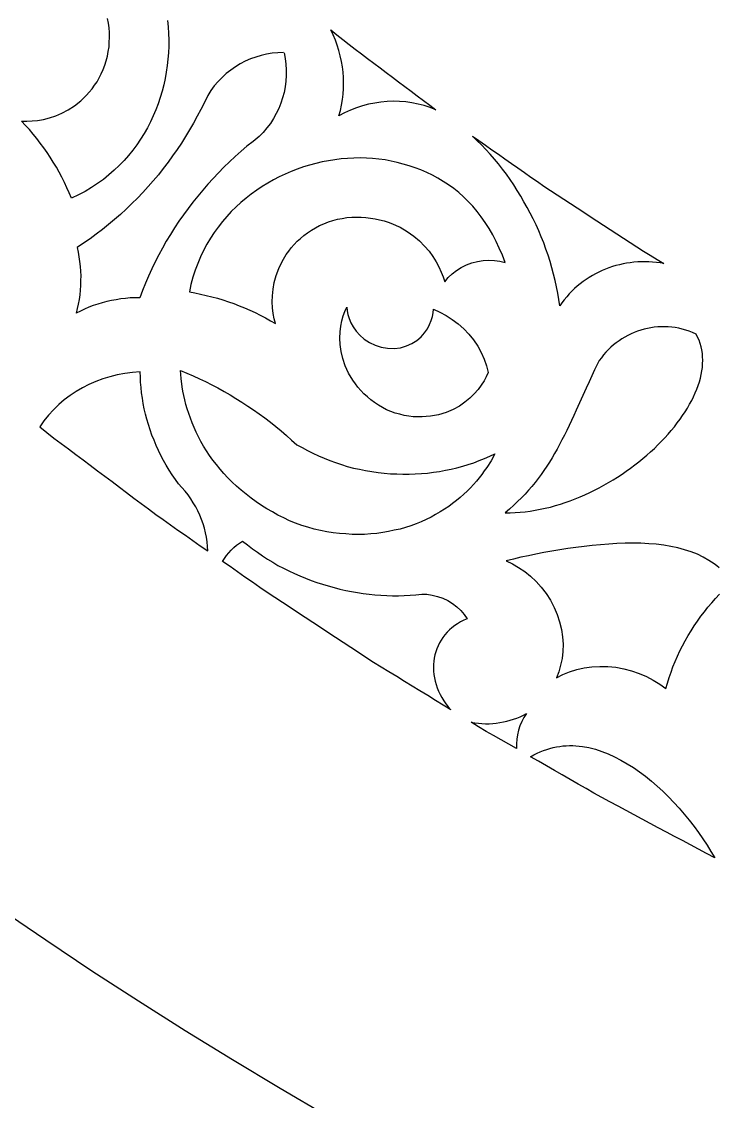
# Model space of a CAD drawing. Extents: x -1903 to -234, y -575 to 545.
# Drawn here: x -1659 to -1574.2, y -498.8 to -367.3 of the extents above; entities that cross this region are included whole.
import ezdxf

# ---------------------------------------------------------------- set-up
doc = ezdxf.new("R2010")
doc.units = 0
doc.layers.add('LAYER_1', color=18, linetype='CONTINUOUS')

msp = doc.modelspace()

# ---------------------------------------------------------------- linework, layer by layer
at = {"layer": 'LAYER_1'}
msp.add_lwpolyline([(-1342.912552403855, 545.219890420859, 0.4142135623730951), (-1902.912552403855, -14.78010957914103, 0.4142135623730951), (-1342.912552403855, -574.780109579141, 0.4142135623730951), (-782.912552403855, -14.78010957914103, 0.4142135623730951)], format="xyb", close=True, dxfattribs=at)
for points in [[(-1641.195678710938, -367.1379089355469), (-1641.118530273438, -367.9131164550781), (-1641.06884765625, -368.6930236816406), (-1641.046508789062, -369.4767150878906), (-1641.0517578125, -370.2630310058594), (-1641.08447265625, -371.0509643554688), (-1641.144897460938, -371.83935546875), (-1641.23291015625, -372.6271362304688), (-1641.348876953125, -373.4132385253906), (-1641.492797851562, -374.1965026855469), (-1641.664672851562, -374.9758911132812), (-1641.864868164062, -375.7501525878906), (-1642.092163085938, -376.5169372558594), (-1642.343383789062, -377.2707824707031), (-1642.623779296875, -378.0168151855469), (-1642.933471679688, -378.7539367675781), (-1643.272827148438, -379.48095703125), (-1643.641845703125, -380.19677734375), (-1644.040771484375, -380.9002075195312), (-1644.469848632812, -381.5901489257812), (-1644.929443359375, -382.265380859375), (-1645.419555664062, -382.9247131347656), (-1645.9404296875, -383.5671081542969), (-1646.492431640625, -384.1912231445312), (-1647.075927734375, -384.7958984375), (-1647.690795898438, -385.3800659179688), (-1648.337524414062, -385.9424438476562), (-1649.016357421875, -386.4818115234375), (-1649.7275390625, -386.9970092773438), (-1650.471313476562, -387.4868469238281), (-1651.247924804688, -387.9501342773438), (-1652.056640625, -388.3842468261719), (-1652.89208984375, -388.78125), (-1653.169189453125, -388.1374816894531), (-1653.445556640625, -387.4942016601562), (-1653.754028320312, -386.8619689941406), (-1654.061889648438, -386.2301330566406), (-1654.401000976562, -385.6117858886719), (-1654.739624023438, -384.9938049316406), (-1655.1083984375, -384.3917541503906), (-1655.476684570312, -383.7900695800781), (-1655.8740234375, -383.2065124511719), (-1656.270874023438, -382.6233215332031), (-1656.695190429688, -382.0603637695312), (-1657.119140625, -381.4976806640625), (-1657.56884765625, -380.9572143554688), (-1658.018432617188, -380.4169616699219), (-1658.491821289062, -379.9007263183594), (-1658.965087890625, -379.3846130371094), (-1658.34716796875, -379.3942565917969), (-1657.697265625, -379.3661499023438), (-1657.016723632812, -379.2936401367188), (-1656.307739257812, -379.1697692871094), (-1655.573974609375, -378.9869689941406), (-1654.820434570312, -378.7374267578125), (-1654.053833007812, -378.4133605957031), (-1653.28271484375, -378.0074157714844), (-1652.517456054688, -377.5130920410156), (-1651.770751953125, -376.9252319335938), (-1651.056274414062, -376.2410583496094), (-1650.723022460938, -375.8505859375), (-1650.389770507812, -375.4601135253906), (-1650.088745117188, -375.0227966308594), (-1649.787475585938, -374.5856018066406), (-1649.526733398438, -374.1048583984375), (-1649.265747070312, -373.6243286132812), (-1649.052978515625, -373.1055297851562), (-1648.83984375, -372.5870666503906), (-1648.681640625, -372.0375671386719), (-1648.523071289062, -371.4884033203125), (-1648.4248046875, -370.9171447753906), (-1648.325927734375, -370.3462829589844), (-1648.290771484375, -369.7632751464844), (-1648.255126953125, -369.1808166503906), (-1648.2841796875, -368.5969543457031), (-1648.312744140625, -368.0135803222656), (-1648.40478515625, -367.4395751953125), (-1648.496337890625, -366.8660278320312)], [(-1627.057861328125, -371.0240478515625), (-1627.75537109375, -371.0479736328125), (-1628.446533203125, -371.1165771484375), (-1629.12939453125, -371.2287902832031), (-1629.801879882812, -371.3837890625), (-1630.462036132812, -371.5806274414062), (-1631.107666015625, -371.8184204101562), (-1631.73681640625, -372.0962829589844), (-1632.34716796875, -372.4132995605469), (-1632.936889648438, -372.7687072753906), (-1633.503662109375, -373.1615295410156), (-1634.045288085938, -373.591064453125), (-1634.559692382812, -374.0564575195312), (-1635.044799804688, -374.5568237304688), (-1635.498291015625, -375.0914306640625), (-1635.91796875, -375.6594848632812), (-1636.3017578125, -376.2601013183594), (-1636.714233398438, -377.106201171875), (-1637.1259765625, -377.9528198242188), (-1637.574462890625, -378.78564453125), (-1638.0224609375, -379.6189270019531), (-1638.506713867188, -380.4358520507812), (-1638.990600585938, -381.2530822753906), (-1639.510131835938, -382.051513671875), (-1640.029296875, -382.8501892089844), (-1640.583251953125, -383.6275634765625), (-1641.13720703125, -384.4050598144531), (-1641.724853515625, -385.1589660644531), (-1642.3125, -385.9129333496094), (-1642.932739257812, -386.6410522460938), (-1643.553100585938, -387.3690185546875), (-1644.204711914062, -388.0691223144531), (-1644.856567382812, -388.7689819335938), (-1645.538208007812, -389.4389343261719), (-1646.22021484375, -390.1086120605469), (-1646.930297851562, -390.74658203125), (-1647.640747070312, -391.3842163085938), (-1648.377563476562, -391.9884643554688), (-1649.114868164062, -392.5923156738281), (-1649.87646484375, -393.1614379882812), (-1650.638916015625, -393.72998046875), (-1651.423583984375, -394.2626647949219), (-1652.209106445312, -394.794677734375), (-1652.096923828125, -395.361328125), (-1651.984252929688, -395.9284057617188), (-1651.911254882812, -396.5032043457031), (-1651.837646484375, -397.0784301757812), (-1651.805053710938, -397.6570739746094), (-1651.77197265625, -398.2361450195312), (-1651.7802734375, -398.8142700195312), (-1651.7880859375, -399.3927917480469), (-1651.837524414062, -399.9659118652344), (-1651.88623046875, -400.5394592285156), (-1651.975952148438, -401.1032104492188), (-1652.065185546875, -401.6673889160156), (-1652.194091796875, -402.2176208496094), (-1652.322631835938, -402.7682189941406)], [(-1626.994995117188, -371.0744323730469), (-1626.864624023438, -371.7616271972656), (-1626.779052734375, -372.4525146484375), (-1626.73779296875, -373.1448669433594), (-1626.740478515625, -373.8365173339844), (-1626.78662109375, -374.5252380371094), (-1626.875732421875, -375.2088623046875), (-1627.007568359375, -375.8851928710938), (-1627.181640625, -376.5517883300781), (-1627.3974609375, -377.2066345214844), (-1627.655029296875, -377.8472595214844), (-1627.95361328125, -378.4714660644531), (-1628.293212890625, -379.0769348144531), (-1628.673217773438, -379.6614379882812), (-1629.093627929688, -380.2225646972656), (-1629.553955078125, -380.7580871582031), (-1630.053833007812, -381.265625), (-1630.786499023438, -381.855224609375), (-1631.519653320312, -382.4443359375), (-1632.231323242188, -383.0663146972656), (-1632.943481445312, -383.6878967285156), (-1633.6318359375, -384.3413696289062), (-1634.320556640625, -384.9944458007812), (-1634.983154296875, -385.6782531738281), (-1635.64599609375, -386.36181640625), (-1636.280395507812, -387.0747680664062), (-1636.9150390625, -387.78759765625), (-1637.519287109375, -388.5282592773438), (-1638.12353515625, -389.2688598632812), (-1638.6953125, -390.0357666015625), (-1639.267211914062, -390.8026428222656), (-1639.804809570312, -391.593994140625), (-1640.342407226562, -392.3854370117188), (-1640.84423828125, -393.199462890625), (-1641.345703125, -394.0137329101562), (-1641.81005859375, -394.8484802246094), (-1642.27392578125, -395.6836242675781), (-1642.69970703125, -396.5370483398438), (-1643.124877929688, -397.3910217285156), (-1643.510864257812, -398.2610778808594), (-1643.896240234375, -399.1316833496094), (-1644.24169921875, -400.0161743164062), (-1644.58642578125, -400.9012756347656), (-1645.16259765625, -400.9164733886719), (-1645.739379882812, -400.9312744140625), (-1646.314819335938, -400.986572265625), (-1646.890869140625, -401.0414428710938), (-1647.461181640625, -401.1370849609375), (-1648.031982421875, -401.2322998046875), (-1648.5927734375, -401.3678283691406), (-1649.154052734375, -401.5029602050781), (-1649.700927734375, -401.677490234375), (-1650.248291015625, -401.8516235351562), (-1650.777221679688, -402.0635070800781), (-1651.306640625, -402.2750549316406), (-1651.813720703125, -402.5223388671875), (-1652.321166992188, -402.7693176269531)], [(-1574.008544921875, -433.8214416503906), (-1574.304565429688, -433.5709228515625), (-1574.611450195312, -433.3329467773438), (-1574.929077148438, -433.1073303222656), (-1575.256958007812, -432.8938903808594), (-1575.942626953125, -432.5023803710938), (-1576.666137695312, -432.1565856933594), (-1577.425415039062, -431.8547058105469), (-1578.218017578125, -431.5948486328125), (-1579.041625976562, -431.3752136230469), (-1579.893920898438, -431.1940612792969), (-1580.772583007812, -431.0494079589844), (-1581.675170898438, -430.9395751953125), (-1582.599487304688, -430.86279296875), (-1583.542846679688, -430.8172302246094), (-1584.503051757812, -430.8011779785156), (-1585.4775390625, -430.8127746582031), (-1586.463989257812, -430.8504028320312), (-1587.459716796875, -430.9122619628906), (-1588.462280273438, -430.9966735839844), (-1589.464477539062, -431.0938415527344), (-1590.460205078125, -431.1965026855469), (-1591.455322265625, -431.3168334960938), (-1592.447021484375, -431.4533386230469), (-1593.427856445312, -431.6112976074219), (-1594.410400390625, -431.7682189941406), (-1595.368774414062, -431.9489135742188), (-1596.328979492188, -432.1285400390625), (-1597.25439453125, -432.3256530761719), (-1598.181274414062, -432.5217895507812), (-1599.062744140625, -432.7291870117188), (-1599.945556640625, -432.9357299804688), (-1599.186767578125, -433.3070068359375), (-1598.4345703125, -433.7457885742188), (-1597.69775390625, -434.2532958984375), (-1596.9853515625, -434.8295288085938), (-1596.307373046875, -435.4726867675781), (-1595.673095703125, -436.179443359375), (-1595.09228515625, -436.9444885253906), (-1594.5732421875, -437.7609558105469), (-1594.123779296875, -438.6202697753906), (-1593.7451171875, -439.5046691894531), (-1593.439575195312, -440.400146484375), (-1593.217651367188, -441.3086853027344), (-1593.079956054688, -442.2191772460938), (-1593.025268554688, -443.1209411621094), (-1593.050659179688, -444.0039672851562), (-1593.151489257812, -444.8594055175781), (-1593.322021484375, -445.6795654296875), (-1593.5556640625, -446.458251953125), (-1593.844970703125, -447.1907348632812), (-1593.065551757812, -446.8052062988281), (-1592.235961914062, -446.4733581542969), (-1591.36181640625, -446.2019348144531), (-1590.44970703125, -445.996826171875), (-1589.5078125, -445.8629760742188), (-1588.545043945312, -445.8040466308594), (-1587.571044921875, -445.8224792480469), (-1586.595947265625, -445.9188537597656), (-1585.629638671875, -446.0923461914062), (-1584.682006835938, -446.3405151367188), (-1583.762084960938, -446.6593933105469), (-1582.878295898438, -447.0437316894531), (-1582.037719726562, -447.4872131347656), (-1581.245971679688, -447.9826965332031), (-1580.496337890625, -448.5020141601562), (-1580.300537109375, -447.8358154296875), (-1580.104370117188, -447.1697692871094), (-1579.87109375, -446.5121765136719), (-1579.637573242188, -445.8547058105469), (-1579.367431640625, -445.2081909179688), (-1579.09716796875, -444.561767578125), (-1578.791259765625, -443.9288024902344), (-1578.484985351562, -443.2959289550781), (-1578.144287109375, -442.6789245605469), (-1577.803588867188, -442.0618591308594), (-1577.429443359375, -441.4630737304688), (-1577.055541992188, -440.8641967773438), (-1576.64990234375, -440.2857360839844), (-1576.244506835938, -439.7071533203125), (-1575.809326171875, -439.1510009765625), (-1575.374389648438, -438.5946960449219), (-1574.911743164062, -438.0626525878906), (-1574.449462890625, -437.5304565429688), (-1573.961547851562, -437.024169921875)]]:
    msp.add_lwpolyline(points, dxfattribs=at)
for points in [[(-1608.510864257812, -378.0180053710938), (-1609.225219726562, -377.7357788085938), (-1609.951416015625, -377.4981689453125), (-1610.687866210938, -377.3049011230469), (-1611.4326171875, -377.1558227539062), (-1612.183715820312, -377.05078125), (-1612.939575195312, -376.9894714355469), (-1613.697998046875, -376.971923828125), (-1614.457153320312, -376.9978942871094), (-1615.215209960938, -377.0672912597656), (-1615.97021484375, -377.1799926757812), (-1616.719970703125, -377.3359680175781), (-1617.462768554688, -377.5350646972656), (-1618.1962890625, -377.7772827148438), (-1618.918701171875, -378.0625305175781), (-1619.6279296875, -378.3908081054688), (-1620.321899414062, -378.7621154785156), (-1620.143432617188, -378.1002502441406), (-1619.998413085938, -377.4341735839844), (-1619.88671875, -376.7650756835938), (-1619.808227539062, -376.0942993164062), (-1619.762451171875, -375.423095703125), (-1619.749267578125, -374.7527465820312), (-1619.7685546875, -374.0844421386719), (-1619.820068359375, -373.4194030761719), (-1619.903686523438, -372.7589111328125), (-1620.019165039062, -372.1041259765625), (-1620.157470703125, -371.4447326660156), (-1620.326049804688, -370.7918090820312), (-1620.525756835938, -370.1477355957031), (-1620.756469726562, -369.5137023925781), (-1621.01806640625, -368.8909606933594), (-1621.310424804688, -368.2806396484375), (-1620.571899414062, -368.8721008300781), (-1619.83349609375, -369.4635009765625), (-1619.094970703125, -370.054931640625), (-1618.347534179688, -370.6347045898438), (-1617.590942382812, -371.2026672363281), (-1616.834228515625, -371.7705993652344), (-1616.077514648438, -372.3385620117188), (-1615.320922851562, -372.9065246582031), (-1614.564208984375, -373.4744567871094), (-1613.8076171875, -374.0423889160156), (-1613.050903320312, -374.6103210449219), (-1612.294189453125, -375.1783142089844), (-1611.53759765625, -375.7462463378906), (-1610.780883789062, -376.3141784667969), (-1610.024291992188, -376.8821105957031), (-1609.267578125, -377.4500427246094)], [(-1580.756103515625, -396.7379150390625), (-1581.210571289062, -396.6571350097656), (-1581.665771484375, -396.5940551757812), (-1582.121459960938, -396.5484313964844), (-1582.576904296875, -396.5200805664062), (-1583.031982421875, -396.5087890625), (-1583.486083984375, -396.5144348144531), (-1583.938842773438, -396.5367126464844), (-1584.389770507812, -396.5755310058594), (-1584.838623046875, -396.6306762695312), (-1585.28466796875, -396.701904296875), (-1585.72216796875, -396.7804870605469), (-1586.156372070312, -396.8750915527344), (-1586.586791992188, -396.9855651855469), (-1587.012939453125, -397.1117858886719), (-1587.434326171875, -397.2535705566406), (-1587.8505859375, -397.4107360839844), (-1588.261352539062, -397.5831604003906), (-1588.666015625, -397.7706298828125), (-1589.064086914062, -397.9730529785156), (-1589.455200195312, -398.1901550292969), (-1589.8388671875, -398.4219360351562), (-1590.214599609375, -398.6681213378906), (-1590.58203125, -398.9285278320312), (-1590.940551757812, -399.2031555175781), (-1591.289672851562, -399.4917297363281), (-1591.629028320312, -399.794189453125), (-1591.958129882812, -400.1102600097656), (-1592.2763671875, -400.43994140625), (-1592.583374023438, -400.7829895019531), (-1592.878540039062, -401.1393432617188), (-1593.161499023438, -401.5087890625), (-1593.431640625, -401.8912048339844), (-1593.553955078125, -401.1148986816406), (-1593.675048828125, -400.3392944335938), (-1593.83349609375, -399.5648803710938), (-1593.99072265625, -398.7912292480469), (-1594.185424804688, -398.0216064453125), (-1594.379028320312, -397.2527160644531), (-1594.610107421875, -396.4906921386719), (-1594.840087890625, -395.7294616699219), (-1595.107177734375, -394.97802734375), (-1595.373291015625, -394.227294921875), (-1595.676025390625, -393.4891357421875), (-1595.977661132812, -392.7516784667969), (-1596.315185546875, -392.0296325683594), (-1596.651733398438, -391.3082275390625), (-1597.023193359375, -390.6048278808594), (-1597.393676757812, -389.9020385742188), (-1597.791748046875, -389.2108459472656), (-1598.182373046875, -388.5105285644531), (-1598.60498046875, -387.8326416015625), (-1599.026733398438, -387.1553649902344), (-1599.478881835938, -386.5027160644531), (-1599.930419921875, -385.8505859375), (-1600.410400390625, -385.2250671386719), (-1600.889770507812, -384.6000061035156), (-1601.395874023438, -384.0033264160156), (-1601.9013671875, -383.4070129394531), (-1602.431396484375, -382.840576171875), (-1602.9609375, -382.2744140625), (-1603.512817382812, -381.7393798828125), (-1604.064453125, -381.20458984375), (-1603.27392578125, -381.7598571777344), (-1602.4833984375, -382.3151245117188), (-1601.692749023438, -382.8704528808594), (-1600.902221679688, -383.4257202148438), (-1600.111694335938, -383.9809875488281), (-1599.321166992188, -384.5362548828125), (-1598.530517578125, -385.0915832519531), (-1597.739990234375, -385.6468505859375), (-1596.949462890625, -386.2021179199219), (-1596.158813476562, -386.7574157714844), (-1595.35791015625, -387.2972717285156), (-1594.55029296875, -387.8274230957031), (-1593.74267578125, -388.3575439453125), (-1592.934936523438, -388.8877258300781), (-1592.12744140625, -389.4178771972656), (-1591.31982421875, -389.947998046875), (-1590.51220703125, -390.4781494140625), (-1589.704467773438, -391.0083312988281), (-1588.896850585938, -391.5384521484375), (-1588.08935546875, -392.0685729980469), (-1587.28173828125, -392.5987243652344), (-1586.473999023438, -393.1288757324219), (-1585.66650390625, -393.6590270996094), (-1584.85888671875, -394.1891479492188), (-1584.051147460938, -394.7193298339844), (-1583.227661132812, -395.224365234375), (-1582.40380859375, -395.7288513183594), (-1581.579956054688, -396.2333679199219)], [(-1600.07177734375, -396.6005859375), (-1600.41796875, -395.7116088867188), (-1600.7919921875, -394.8595581054688), (-1601.18505859375, -394.0325927734375), (-1601.598022460938, -393.232666015625), (-1602.0361328125, -392.4685668945312), (-1602.498657226562, -391.7399597167969), (-1602.984497070312, -391.0464477539062), (-1603.4931640625, -390.3876953125), (-1604.0234375, -389.7633972167969), (-1604.57470703125, -389.1731567382812), (-1605.14599609375, -388.61669921875), (-1605.736572265625, -388.0936279296875), (-1606.345458984375, -387.6035766601562), (-1606.971801757812, -387.1463623046875), (-1607.61474609375, -386.7215270996094), (-1608.273315429688, -386.3288269042969), (-1608.946655273438, -385.9679260253906), (-1609.634033203125, -385.6384582519531), (-1610.334228515625, -385.3402099609375), (-1611.046630859375, -385.0728454589844), (-1611.770141601562, -384.8360595703125), (-1612.490600585938, -384.6114501953125), (-1613.220581054688, -384.4170837402344), (-1613.958984375, -384.2527160644531), (-1614.705078125, -384.1181030273438), (-1615.457641601562, -384.0130615234375), (-1616.216064453125, -383.937255859375), (-1616.97900390625, -383.8905029296875), (-1617.745727539062, -383.8725891113281), (-1618.515014648438, -383.88330078125), (-1619.286010742188, -383.9223937988281), (-1620.057739257812, -383.9896545410156), (-1620.8291015625, -384.0849609375), (-1621.59912109375, -384.2080078125), (-1622.36669921875, -384.3587341308594), (-1623.130859375, -384.5369262695312), (-1623.890380859375, -384.7423706054688), (-1624.644287109375, -384.9749755859375), (-1625.391479492188, -385.2345581054688), (-1626.130859375, -385.5210266113281), (-1626.861450195312, -385.8341369628906), (-1627.58203125, -386.173828125), (-1628.291381835938, -386.5399780273438), (-1628.988525390625, -386.9324340820312), (-1629.67236328125, -387.3511352539062), (-1630.341552734375, -387.7959899902344), (-1630.994873046875, -388.2669067382812), (-1631.631591796875, -388.763671875), (-1632.250122070312, -389.2863464355469), (-1632.849365234375, -389.8348083496094), (-1633.42822265625, -390.4090270996094), (-1633.985595703125, -391.0087890625), (-1634.52001953125, -391.6342163085938), (-1635.030395507812, -392.2851867675781), (-1635.515502929688, -392.9616088867188), (-1635.974243164062, -393.6634826660156), (-1636.405151367188, -394.3907775878906), (-1636.80712890625, -395.1434020996094), (-1637.179077148438, -395.9213256835938), (-1637.519409179688, -396.7245788574219), (-1637.8271484375, -397.5531311035156), (-1638.100952148438, -398.4068603515625), (-1638.339599609375, -399.2858581542969), (-1638.541748046875, -400.1900939941406), (-1637.854248046875, -400.3191833496094), (-1637.167236328125, -400.4478759765625), (-1636.48388671875, -400.6102294921875), (-1635.801147460938, -400.7721862792969), (-1635.124633789062, -400.9675903320312), (-1634.448608398438, -401.1625671386719), (-1633.781494140625, -401.3905639648438), (-1633.11474609375, -401.6182250976562), (-1632.459228515625, -401.8781433105469), (-1631.80419921875, -402.1377563476562), (-1631.162719726562, -402.4286499023438), (-1630.521728515625, -402.7192993164062), (-1629.896728515625, -403.0399780273438), (-1629.271850585938, -403.3605041503906), (-1628.6650390625, -403.7097473144531), (-1628.058471679688, -404.0587463378906), (-1628.2041015625, -403.4568481445312), (-1628.319946289062, -402.8152465820312), (-1628.399536132812, -402.1339111328125), (-1628.435180664062, -401.4134826660156), (-1628.419067382812, -400.6557922363281), (-1628.34228515625, -399.8641662597656), (-1628.195922851562, -399.0433349609375), (-1627.970947265625, -398.2000122070312), (-1627.658569335938, -397.3430786132812), (-1627.251098632812, -396.4834899902344), (-1626.742797851562, -395.6343688964844), (-1626.436279296875, -395.2226257324219), (-1626.129760742188, -394.8108825683594), (-1625.7705078125, -394.4201965332031), (-1625.411376953125, -394.0295104980469), (-1625.001098632812, -393.6686706542969), (-1624.590942382812, -393.3077392578125), (-1624.133056640625, -392.9854431152344), (-1623.675415039062, -392.6629638671875), (-1623.175537109375, -392.3873596191406), (-1622.676147460938, -392.1113891601562), (-1622.141845703125, -391.8894958496094), (-1621.608032226562, -391.6672058105469), (-1621.048583984375, -391.5044555664062), (-1620.489624023438, -391.3412780761719), (-1619.914916992188, -391.2411499023438), (-1619.340942382812, -391.1405944824219), (-1618.761962890625, -391.1043395996094), (-1618.18359375, -391.067626953125), (-1617.61083984375, -391.0941467285156), (-1617.03857421875, -391.1202087402344), (-1616.481689453125, -391.2064208984375), (-1615.917236328125, -391.2811889648438), (-1615.375, -391.4090270996094), (-1614.833374023438, -391.5365600585938), (-1614.322387695312, -391.7127380371094), (-1613.811645507812, -391.8887329101562), (-1613.3369140625, -392.1062622070312), (-1612.862426757812, -392.3237609863281), (-1611.99267578125, -392.826904296875), (-1611.205932617188, -393.3835754394531), (-1610.5029296875, -393.9796752929688), (-1609.882202148438, -394.6023254394531), (-1609.340209960938, -395.2402038574219), (-1608.872192382812, -395.8836364746094), (-1608.473022460938, -396.5244445800781), (-1608.136474609375, -397.1561584472656), (-1607.856689453125, -397.7736206054688), (-1607.627685546875, -398.3730773925781), (-1607.44384765625, -398.95166015625), (-1607.022705078125, -398.455810546875), (-1606.542846679688, -397.9926452636719), (-1606.0078125, -397.57177734375), (-1605.423217773438, -397.2022399902344), (-1604.796875, -396.8919067382812), (-1604.138061523438, -396.6471862792969), (-1603.457275390625, -396.4725646972656), (-1602.765625, -396.3702697753906), (-1602.072509765625, -396.3370361328125), (-1601.38232421875, -396.3616333007812), (-1600.712524414062, -396.4513244628906)], [(-1602.140747070312, -410.0169067382812), (-1602.37353515625, -410.5206604003906), (-1602.653930664062, -411.0376586914062), (-1602.987915039062, -411.5639038085938), (-1603.38134765625, -412.0942077636719), (-1603.840087890625, -412.6217956542969), (-1604.369873046875, -413.1383361816406), (-1604.974853515625, -413.6338195800781), (-1605.658813476562, -414.0963134765625), (-1606.422729492188, -414.5125427246094), (-1607.265502929688, -414.8680114746094), (-1608.182739257812, -415.1475830078125), (-1609.166137695312, -415.33642578125), (-1609.684692382812, -415.3788146972656), (-1610.20361328125, -415.4209899902344), (-1610.7412109375, -415.4057006835938), (-1611.279174804688, -415.39013671875), (-1611.825927734375, -415.3134460449219), (-1612.372924804688, -415.2365417480469), (-1612.917846679688, -415.0969848632812), (-1613.463134765625, -414.9571838378906), (-1613.99462890625, -414.755859375), (-1614.526245117188, -414.5543823242188), (-1615.023803710938, -414.2818908691406), (-1615.5205078125, -414.0077819824219), (-1615.981689453125, -413.6818542480469), (-1616.442749023438, -413.35595703125), (-1616.859985351562, -412.9865417480469), (-1617.277099609375, -412.6171875), (-1617.643920898438, -412.2139587402344), (-1618.010498046875, -411.810791015625), (-1618.3232421875, -411.3837585449219), (-1618.635498046875, -410.9570007324219), (-1619.14892578125, -410.0758361816406), (-1619.55224609375, -409.1859130859375), (-1619.8505859375, -408.3034057617188), (-1620.0517578125, -407.4417724609375), (-1620.165405273438, -406.6116638183594), (-1620.2021484375, -405.8207092285156), (-1620.172607421875, -405.0742492675781), (-1620.087280273438, -404.3751831054688), (-1619.955932617188, -403.7247924804688), (-1619.78759765625, -403.1229553222656), (-1619.589965820312, -402.5684204101562), (-1619.369995117188, -402.0592956542969), (-1619.318725585938, -402.4908142089844), (-1619.222900390625, -402.95068359375), (-1619.073486328125, -403.4355773925781), (-1618.861450195312, -403.9400024414062), (-1618.577880859375, -404.4554748535156), (-1618.215087890625, -404.9702758789062), (-1617.767700195312, -405.4693908691406), (-1617.234130859375, -405.934814453125), (-1616.618041992188, -406.3463745117188), (-1615.928955078125, -406.68359375), (-1615.182983398438, -406.9275207519531), (-1614.401611328125, -407.0635375976562), (-1613.610107421875, -407.083251953125), (-1612.834838867188, -406.9859313964844), (-1612.100219726562, -406.7785339355469), (-1611.427001953125, -406.4744567871094), (-1610.829345703125, -406.0917663574219), (-1610.315795898438, -405.650634765625), (-1609.888427734375, -405.1710815429688), (-1609.544677734375, -404.6714782714844), (-1609.27880859375, -404.1671142578125), (-1609.082397460938, -403.6703491210938), (-1608.946655273438, -403.1900634765625), (-1608.8623046875, -402.7323913574219), (-1608.820678710938, -402.3012084960938), (-1608.037231445312, -402.6470031738281), (-1607.269897460938, -403.0645751953125), (-1606.51953125, -403.5402221679688), (-1605.796630859375, -404.0736389160156), (-1605.117919921875, -404.6709899902344), (-1604.491455078125, -405.32666015625), (-1603.924682617188, -406.0335083007812), (-1603.423706054688, -406.7829895019531), (-1602.993041992188, -407.5659484863281), (-1602.635131835938, -408.3724975585938), (-1602.351318359375, -409.1927185058594)], [(-1576.829345703125, -405.3225402832031), (-1577.242919921875, -405.1395263671875), (-1577.660278320312, -404.9783020019531), (-1578.080932617188, -404.838623046875), (-1578.504150390625, -404.7201538085938), (-1578.929321289062, -404.6226501464844), (-1579.35595703125, -404.5458068847656), (-1579.783325195312, -404.4893188476562), (-1580.2109375, -404.4529418945312), (-1580.63818359375, -404.4364013671875), (-1581.064208984375, -404.4394226074219), (-1581.488525390625, -404.4617309570312), (-1581.910522460938, -404.5030212402344), (-1582.32958984375, -404.5630798339844), (-1582.7451171875, -404.6416320800781), (-1583.156127929688, -404.7384338378906), (-1583.562377929688, -404.8532104492188), (-1583.963012695312, -404.9856872558594), (-1584.357421875, -405.1356201171875), (-1584.744995117188, -405.302734375), (-1585.124877929688, -405.4868774414062), (-1585.496704101562, -405.6877136230469), (-1585.859497070312, -405.9050598144531), (-1586.212646484375, -406.1386413574219), (-1586.555541992188, -406.38818359375), (-1586.887573242188, -406.6535339355469), (-1587.207885742188, -406.9344177246094), (-1587.515747070312, -407.2306213378906), (-1587.810668945312, -407.5418701171875), (-1588.091796875, -407.8679809570312), (-1588.358642578125, -408.2086791992188), (-1588.610229492188, -408.5637817382812), (-1588.845947265625, -408.9330444335938), (-1589.183715820312, -409.6748657226562), (-1589.521118164062, -410.4169311523438), (-1589.858154296875, -411.1591186523438), (-1590.194946289062, -411.9015197753906), (-1590.601806640625, -412.80126953125), (-1591.008056640625, -413.7013244628906), (-1591.413940429688, -414.6016540527344), (-1591.70556640625, -415.2317199707031), (-1591.9970703125, -415.8619384765625), (-1592.286010742188, -416.4649658203125), (-1592.57470703125, -417.068115234375), (-1592.865478515625, -417.646240234375), (-1593.156005859375, -418.2244567871094), (-1593.453125, -418.7798156738281), (-1593.750122070312, -419.3352355957031), (-1594.05810546875, -419.8699645996094), (-1594.366088867188, -420.4046936035156), (-1594.689575195312, -420.9208984375), (-1595.013061523438, -421.4370727539062), (-1595.356689453125, -421.9368591308594), (-1595.700317382812, -422.4365844726562), (-1596.068603515625, -422.9220275878906), (-1596.437133789062, -423.4073791503906), (-1596.834838867188, -423.8805847167969), (-1597.232788085938, -424.3536376953125), (-1597.655517578125, -424.8188781738281), (-1598.096557617188, -425.2794494628906), (-1598.557006835938, -425.7359619140625), (-1599.0380859375, -426.1888732910156), (-1599.540893554688, -426.6387023925781), (-1600.066650390625, -427.0859680175781), (-1599.4638671875, -427.0858154296875), (-1598.858154296875, -427.0654602050781), (-1598.249633789062, -427.0254516601562), (-1597.63916015625, -426.966064453125), (-1597.027221679688, -426.8877563476562), (-1596.414428710938, -426.7910461425781), (-1595.801147460938, -426.6763305664062), (-1595.188110351562, -426.5439758300781), (-1594.575927734375, -426.3944702148438), (-1593.965087890625, -426.2282409667969), (-1593.356811523438, -426.0380859375), (-1592.749267578125, -425.8474426269531), (-1592.14697265625, -425.62646484375), (-1591.545166015625, -425.4050903320312), (-1590.95068359375, -425.1551513671875), (-1590.357055664062, -424.9047546386719), (-1589.772583007812, -424.627685546875), (-1589.188720703125, -424.3501586914062), (-1588.616455078125, -424.0477600097656), (-1588.044677734375, -423.7449035644531), (-1587.486450195312, -423.4189758300781), (-1586.928833007812, -423.0927124023438), (-1586.386596679688, -422.7452087402344), (-1585.845092773438, -422.3973083496094), (-1585.321044921875, -422.0300598144531), (-1584.797485351562, -421.6625061035156), (-1584.293579101562, -421.2773742675781), (-1583.789916992188, -420.8920288085938), (-1583.307861328125, -420.4909973144531), (-1582.826293945312, -420.0897216796875), (-1582.3681640625, -419.6746826171875), (-1581.907348632812, -419.2545471191406), (-1581.472534179688, -418.8232421875), (-1581.0380859375, -418.3917236328125), (-1580.63134765625, -417.9510498046875), (-1580.224853515625, -417.5101928710938), (-1579.848266601562, -417.0621032714844), (-1579.471801757812, -416.6138916015625), (-1579.127075195312, -416.1603088378906), (-1578.782348632812, -415.7067260742188), (-1578.471435546875, -415.2496337890625), (-1578.16064453125, -414.7925720214844), (-1577.876220703125, -414.3341064453125), (-1577.610107421875, -413.8753662109375), (-1577.362670898438, -413.4169006347656), (-1577.134643554688, -412.9591064453125), (-1576.92626953125, -412.5025024414062), (-1576.738037109375, -412.0476379394531), (-1576.570556640625, -411.5949096679688), (-1576.424194335938, -411.1448364257812), (-1576.29931640625, -410.6979370117188), (-1576.19677734375, -410.254638671875), (-1576.11669921875, -409.8154296875), (-1576.059692382812, -409.380859375), (-1576.0263671875, -408.9512329101562), (-1576.013671875, -408.5216674804688), (-1576.025268554688, -408.0975646972656), (-1576.061645507812, -407.6795043945312), (-1576.123413085938, -407.267822265625), (-1576.2109375, -406.8631591796875), (-1576.32470703125, -406.4657897949219), (-1576.46533203125, -406.0762939453125), (-1576.633422851562, -405.6950378417969)], [(-1636.305053710938, -431.7456665039062), (-1636.329956054688, -431.188720703125), (-1636.3828125, -430.6336364746094), (-1636.463500976562, -430.0812377929688), (-1636.571411132812, -429.5325622558594), (-1636.706176757812, -428.9885864257812), (-1636.867431640625, -428.4502563476562), (-1637.0546875, -427.9185180664062), (-1637.267700195312, -427.3943481445312), (-1637.505981445312, -426.8786926269531), (-1637.769165039062, -426.3725280761719), (-1638.056884765625, -425.876708984375), (-1638.368896484375, -425.3922424316406), (-1638.70458984375, -424.9200744628906), (-1639.063842773438, -424.4610900878906), (-1639.4462890625, -424.0162048339844), (-1639.8515625, -423.5863647460938), (-1640.240356445312, -423.0296630859375), (-1640.627685546875, -422.4717712402344), (-1640.986206054688, -421.8919677734375), (-1641.344116210938, -421.3125610351562), (-1641.670654296875, -420.7138977050781), (-1641.996704101562, -420.1156616210938), (-1642.2890625, -419.5009765625), (-1642.580810546875, -418.8867492675781), (-1642.837036132812, -418.2591247558594), (-1643.092529296875, -417.6319580078125), (-1643.31103515625, -416.9945983886719), (-1643.52880859375, -416.3576965332031), (-1643.708374023438, -415.7139282226562), (-1643.88720703125, -415.0706176757812), (-1644.026977539062, -414.4237365722656), (-1644.166137695312, -413.77734375), (-1644.265991210938, -413.1306762695312), (-1644.365112304688, -412.4844970703125), (-1644.425048828125, -411.84130859375), (-1644.484252929688, -411.1985778808594), (-1644.504760742188, -410.5619506835938), (-1644.524658203125, -409.9258117675781), (-1645.471923828125, -410.0003051757812), (-1646.404174804688, -410.1259155273438), (-1647.319702148438, -410.3014831542969), (-1648.216552734375, -410.5259399414062), (-1649.092895507812, -410.7982788085938), (-1649.94677734375, -411.1173400878906), (-1650.773559570312, -411.4793090820312), (-1651.56884765625, -411.8795471191406), (-1652.336547851562, -412.3247680664062), (-1653.074462890625, -412.8140563964844), (-1653.78076171875, -413.3464660644531), (-1654.453369140625, -413.9211120605469), (-1655.090087890625, -414.5369873046875), (-1655.688842773438, -415.1932678222656), (-1656.247680664062, -415.8890075683594), (-1656.764404296875, -416.6233520507812), (-1655.901000976562, -417.3149719238281), (-1655.027587890625, -417.9938659667969), (-1654.142944335938, -418.6580505371094), (-1653.258056640625, -419.3222961425781), (-1652.373413085938, -419.9864807128906), (-1651.488647460938, -420.6506958007812), (-1650.603881835938, -421.3148803710938), (-1649.719116210938, -421.9791259765625), (-1648.834350585938, -422.643310546875), (-1647.949584960938, -423.3074951171875), (-1647.064819335938, -423.9717407226562), (-1646.180053710938, -424.6359252929688), (-1645.295288085938, -425.3001098632812), (-1644.41064453125, -425.9642944335938), (-1643.525756835938, -426.6285400390625), (-1642.64111328125, -427.2926940917969), (-1641.736206054688, -427.9292297363281), (-1640.8310546875, -428.5652770996094), (-1639.92578125, -429.2013854980469), (-1639.020629882812, -429.8374328613281), (-1638.115478515625, -430.4735107421875), (-1637.210327148438, -431.1095581054688)], [(-1601.325073242188, -419.9215393066406), (-1601.793701171875, -420.7533569335938), (-1602.32275390625, -421.5877075195312), (-1602.619384765625, -422.0036926269531), (-1602.916015625, -422.419677734375), (-1603.246459960938, -422.8317260742188), (-1603.577026367188, -423.2436828613281), (-1603.94287109375, -423.6487121582031), (-1604.30908203125, -424.0535583496094), (-1604.711791992188, -424.4480285644531), (-1605.114868164062, -424.84228515625), (-1605.555541992188, -425.2223815917969), (-1605.99658203125, -425.6022644042969), (-1606.475830078125, -425.9639282226562), (-1606.95556640625, -426.3253173828125), (-1607.4736328125, -426.6642150878906), (-1607.992309570312, -427.0027770996094), (-1608.548950195312, -427.3143615722656), (-1609.106201171875, -427.6256408691406), (-1609.700317382812, -427.9054260253906), (-1610.295166015625, -428.1847534179688), (-1610.925170898438, -428.4281921386719), (-1611.556030273438, -428.6711120605469), (-1612.219604492188, -428.8737487792969), (-1612.884033203125, -429.0758972167969), (-1613.577880859375, -429.2337341308594), (-1614.272705078125, -429.3909912109375), (-1614.9931640625, -429.5003662109375), (-1615.71435546875, -429.6091613769531), (-1616.456420898438, -429.6670532226562), (-1617.199340820312, -429.7243957519531), (-1617.9580078125, -429.7284240722656), (-1618.717407226562, -429.7318725585938), (-1619.486450195312, -429.6806335449219), (-1620.25634765625, -429.6288146972656), (-1621.029663085938, -429.5216064453125), (-1621.8037109375, -429.4138793945312), (-1622.574584960938, -429.2510681152344), (-1623.34619140625, -429.0878295898438), (-1624.108032226562, -428.8707275390625), (-1624.8603515625, -428.6383972167969), (-1625.593017578125, -428.3492736816406), (-1626.326049804688, -428.0598449707031), (-1627.03662109375, -427.7215270996094), (-1627.74755859375, -427.3829956054688), (-1628.430297851562, -426.9994506835938), (-1629.113403320312, -426.6157531738281), (-1629.763305664062, -426.1916198730469), (-1630.413330078125, -425.7674255371094), (-1631.026123046875, -425.3077087402344), (-1631.638916015625, -424.8480529785156), (-1632.211059570312, -424.358154296875), (-1632.782958984375, -423.8683471679688), (-1633.311767578125, -423.3536682128906), (-1633.840087890625, -422.8392639160156), (-1634.323608398438, -422.3052673339844), (-1634.806762695312, -421.7716064453125), (-1635.244140625, -421.2235412597656), (-1635.680908203125, -420.6758728027344), (-1636.07177734375, -420.1188049316406), (-1636.462158203125, -419.5621643066406), (-1636.803955078125, -418.996337890625), (-1637.137084960938, -418.4197692871094), (-1637.426513671875, -417.8436279296875), (-1637.71533203125, -417.2678833007812), (-1637.962158203125, -416.6962585449219), (-1638.208374023438, -416.125), (-1638.41455078125, -415.5612182617188), (-1638.6201171875, -414.9978637695312), (-1638.787963867188, -414.4446716308594), (-1638.955200195312, -413.8919067382812), (-1639.087158203125, -413.3517456054688), (-1639.218505859375, -412.8119201660156), (-1639.317260742188, -412.2865600585938), (-1639.415405273438, -411.7615966796875), (-1639.551147460938, -410.7438659667969), (-1639.630981445312, -409.760986328125), (-1638.8564453125, -410.0834655761719), (-1638.082397460938, -410.4055786132812), (-1637.31884765625, -410.7618408203125), (-1636.5556640625, -411.1177673339844), (-1635.805297851562, -411.5072021484375), (-1635.055297851562, -411.8963623046875), (-1634.320190429688, -412.3182678222656), (-1633.58544921875, -412.7399597167969), (-1632.867919921875, -413.193359375), (-1632.142333984375, -413.6351928710938), (-1631.428466796875, -414.0972900390625), (-1630.714721679688, -414.5594177246094), (-1630.022216796875, -415.0505676269531), (-1629.329711914062, -415.5416870117188), (-1628.660278320312, -416.0604248046875), (-1627.99072265625, -416.5791625976562), (-1627.345947265625, -417.1238098144531), (-1626.700927734375, -417.6686096191406), (-1626.082275390625, -418.2374267578125), (-1625.463256835938, -418.8064270019531), (-1624.815673828125, -419.1582336425781), (-1624.168334960938, -419.5097961425781), (-1623.497314453125, -419.8312377929688), (-1622.82666015625, -420.1524047851562), (-1622.134887695312, -420.440673828125), (-1621.443603515625, -420.7286682128906), (-1620.734130859375, -420.9813232421875), (-1620.025146484375, -421.2336120605469), (-1619.301147460938, -421.4483032226562), (-1618.565307617188, -421.6443786621094), (-1617.81787109375, -421.8009033203125), (-1617.071044921875, -421.9569396972656), (-1616.316528320312, -422.0724487304688), (-1615.562744140625, -422.1875), (-1614.805053710938, -422.2609252929688), (-1614.047973632812, -422.3338317871094), (-1613.290893554688, -422.364501953125), (-1612.534545898438, -422.3945922851562), (-1611.781860351562, -422.3822326660156), (-1611.030029296875, -422.3692932128906), (-1610.285522460938, -422.3141174316406), (-1609.5419921875, -422.2583312988281), (-1608.809204101562, -422.1610107421875), (-1608.077392578125, -422.0630493164062), (-1607.35986328125, -421.9246215820312), (-1606.643188476562, -421.7855834960938), (-1605.94384765625, -421.6074523925781), (-1605.245483398438, -421.4287414550781), (-1604.567260742188, -421.2127990722656), (-1603.890014648438, -420.9962158203125), (-1603.235473632812, -420.7445068359375), (-1602.581787109375, -420.4922485351562), (-1601.953125, -420.2071228027344)], [(-1604.699951171875, -440.0205993652344), (-1605.111938476562, -440.1959838867188), (-1605.503295898438, -440.3924560546875), (-1605.873901367188, -440.6090393066406), (-1606.2236328125, -440.8447265625), (-1606.552124023438, -441.0985412597656), (-1606.859130859375, -441.369384765625), (-1607.144775390625, -441.6563415527344), (-1607.408447265625, -441.9584045410156), (-1607.650146484375, -442.2745361328125), (-1607.86962890625, -442.6037292480469), (-1608.066650390625, -442.9450073242188), (-1608.241088867188, -443.2973022460938), (-1608.392578125, -443.6597290039062), (-1608.521118164062, -444.0312194824219), (-1608.626342773438, -444.4107055664062), (-1608.708129882812, -444.7972412109375), (-1608.766357421875, -445.1897888183594), (-1608.800659179688, -445.5873413085938), (-1608.81103515625, -445.9888610839844), (-1608.797119140625, -446.3933715820312), (-1608.758911132812, -446.7998046875), (-1608.696044921875, -447.2071533203125), (-1608.608520507812, -447.6144104003906), (-1608.49609375, -448.0204772949219), (-1608.358764648438, -448.4243469238281), (-1608.196044921875, -448.8250122070312), (-1608.008056640625, -449.2214050292969), (-1607.794677734375, -449.6124877929688), (-1607.5556640625, -449.9971923828125), (-1607.290893554688, -450.3744506835938), (-1607.000244140625, -450.7432861328125), (-1606.683715820312, -451.1025085449219), (-1607.62646484375, -450.5246887207031), (-1608.569091796875, -449.9468994140625), (-1609.511840820312, -449.3690490722656), (-1610.45458984375, -448.7912292480469), (-1611.397216796875, -448.2134399414062), (-1612.339965820312, -447.6356201171875), (-1613.28271484375, -447.0578002929688), (-1614.225463867188, -446.47998046875), (-1615.168090820312, -445.9021911621094), (-1616.11083984375, -445.3243408203125), (-1617.035522460938, -444.7179870605469), (-1617.959594726562, -444.1109008789062), (-1618.883666992188, -443.5038757324219), (-1619.807861328125, -442.8967895507812), (-1620.732055664062, -442.2897033691406), (-1621.65625, -441.6826171875), (-1622.580322265625, -441.0755920410156), (-1623.504516601562, -440.468505859375), (-1624.428588867188, -439.8614196777344), (-1625.352783203125, -439.2543334960938), (-1626.27685546875, -438.6473083496094), (-1627.201049804688, -438.0402221679688), (-1628.125244140625, -437.4331359863281), (-1629.049438476562, -436.8260498046875), (-1629.963989257812, -436.2049560546875), (-1630.868530273438, -435.5691223144531), (-1631.773193359375, -434.9332885742188), (-1632.677856445312, -434.2974548339844), (-1633.582397460938, -433.6616821289062), (-1634.486938476562, -433.0258483886719), (-1634.255737304688, -432.6583251953125), (-1634.002563476562, -432.3056945800781), (-1633.72802734375, -431.9688720703125), (-1633.432861328125, -431.6485290527344), (-1633.117309570312, -431.3456420898438), (-1632.7822265625, -431.06103515625), (-1632.428100585938, -430.7954711914062), (-1632.055419921875, -430.5498657226562), (-1631.465698242188, -431.0179443359375), (-1630.86669921875, -431.4712219238281), (-1630.2587890625, -431.9094543457031), (-1629.642456054688, -432.3326110839844), (-1629.017944335938, -432.740478515625), (-1628.3857421875, -433.1329345703125), (-1627.746459960938, -433.509765625), (-1627.090942382812, -433.8574829101562), (-1626.425170898438, -434.18359375), (-1625.75341796875, -434.4938354492188), (-1625.075927734375, -434.7879638671875), (-1624.393310546875, -435.06591796875), (-1623.705810546875, -435.3275146484375), (-1623.013916015625, -435.5726318359375), (-1622.31787109375, -435.8011474609375), (-1621.618286132812, -436.0129089355469), (-1620.915405273438, -436.207763671875), (-1620.209716796875, -436.3856811523438), (-1619.50146484375, -436.5464477539062), (-1618.791137695312, -436.68994140625), (-1618.078979492188, -436.8160705566406), (-1617.365600585938, -436.9246826171875), (-1616.651123046875, -437.0156555175781), (-1615.936279296875, -437.0888061523438), (-1615.221069335938, -437.1441650390625), (-1614.505981445312, -437.1815185546875), (-1613.79150390625, -437.2007446289062), (-1613.077758789062, -437.2018127441406), (-1612.365478515625, -437.1844177246094), (-1611.654663085938, -437.1486511230469), (-1610.94580078125, -437.0943603515625), (-1610.230346679688, -437.0071411132812), (-1609.603271484375, -437.0325012207031), (-1608.963134765625, -437.1231384277344), (-1608.32080078125, -437.2817993164062), (-1607.688110351562, -437.5087280273438), (-1607.077270507812, -437.8017883300781), (-1606.5, -438.1560363769531), (-1605.966186523438, -438.5645751953125), (-1605.484619140625, -439.0183715820312), (-1605.061279296875, -439.5072631835938)], [(-1597.485229492188, -451.5620422363281), (-1597.790161132812, -452.037841796875), (-1598.053100585938, -452.5346984863281), (-1598.273193359375, -453.0503234863281), (-1598.449829101562, -453.58251953125), (-1598.58203125, -454.1290588378906), (-1598.669311523438, -454.6876525878906), (-1598.710815429688, -455.2560729980469), (-1598.705932617188, -455.8320007324219), (-1599.631103515625, -455.3045349121094), (-1600.556274414062, -454.7770080566406), (-1601.4814453125, -454.24951171875), (-1602.40673828125, -453.7219848632812), (-1603.316040039062, -453.1678161621094), (-1604.224243164062, -452.6114196777344), (-1603.78271484375, -452.6824035644531), (-1603.341674804688, -452.7356567382812), (-1602.90185546875, -452.771240234375), (-1602.463500976562, -452.7892150878906), (-1602.027465820312, -452.7896118164062), (-1601.58935546875, -452.7644958496094), (-1601.15380859375, -452.7203369140625), (-1600.722412109375, -452.6590576171875), (-1600.295532226562, -452.5808410644531), (-1599.8740234375, -452.485595703125), (-1599.458251953125, -452.3734741210938), (-1599.048706054688, -452.2445678710938), (-1598.646118164062, -452.098876953125), (-1598.2509765625, -451.9365234375), (-1597.86376953125, -451.7575378417969)], [(-1574.5595703125, -469.1351013183594), (-1575.54052734375, -468.611083984375), (-1576.521606445312, -468.0870666503906), (-1577.50244140625, -467.5631103515625), (-1578.4833984375, -467.0391235351562), (-1579.46435546875, -466.5151062011719), (-1580.4453125, -465.9911499023438), (-1581.42626953125, -465.4671630859375), (-1582.406982421875, -464.9432373046875), (-1583.387939453125, -464.4192810058594), (-1584.368774414062, -463.8953552246094), (-1585.349609375, -463.3713989257812), (-1586.330444335938, -462.8475036621094), (-1587.311279296875, -462.3236083984375), (-1588.2919921875, -461.7996826171875), (-1589.260986328125, -461.2541198730469), (-1590.224853515625, -460.69970703125), (-1591.188720703125, -460.1452331542969), (-1592.152709960938, -459.5907897949219), (-1593.116577148438, -459.0363159179688), (-1594.080444335938, -458.48193359375), (-1595.044311523438, -457.9275207519531), (-1596.008178710938, -457.3730773925781), (-1596.972045898438, -456.8186645507812), (-1596.583740234375, -456.599365234375), (-1596.19384765625, -456.400390625), (-1595.802612304688, -456.2214965820312), (-1595.41015625, -456.0623168945312), (-1595.0166015625, -455.9224548339844), (-1594.622192382812, -455.8015441894531), (-1594.226928710938, -455.6993713378906), (-1593.8310546875, -455.6154479980469), (-1593.434692382812, -455.5494689941406), (-1593.0380859375, -455.5010986328125), (-1592.641235351562, -455.4700012207031), (-1592.244262695312, -455.4558410644531), (-1591.847290039062, -455.4582214355469), (-1591.45068359375, -455.4768371582031), (-1591.054321289062, -455.5113525390625), (-1590.658447265625, -455.5614624023438), (-1589.868530273438, -455.7069091796875), (-1589.08203125, -455.9104614257812), (-1588.300170898438, -456.1694030761719), (-1587.523681640625, -456.4810791015625), (-1586.75390625, -456.8427124023438), (-1585.989379882812, -457.2474975585938), (-1585.222290039062, -457.6768188476562), (-1584.464965820312, -458.1476135253906), (-1583.718017578125, -458.6572570800781), (-1582.982788085938, -459.2031555175781), (-1582.260375976562, -459.7825012207031), (-1581.551635742188, -460.3927612304688), (-1580.858154296875, -461.0311279296875), (-1580.1806640625, -461.6950073242188), (-1579.5205078125, -462.3816528320312), (-1578.87890625, -463.0883178710938), (-1578.256958007812, -463.8123168945312), (-1577.655883789062, -464.5509948730469), (-1577.076904296875, -465.3014831542969), (-1576.521484375, -466.0610656738281), (-1575.99072265625, -466.8270263671875), (-1575.48583984375, -467.5965270996094), (-1575.008422851562, -468.3668212890625)]]:
    msp.add_lwpolyline(points, close=True, dxfattribs=at)

doc.saveas('drawing.dxf')
